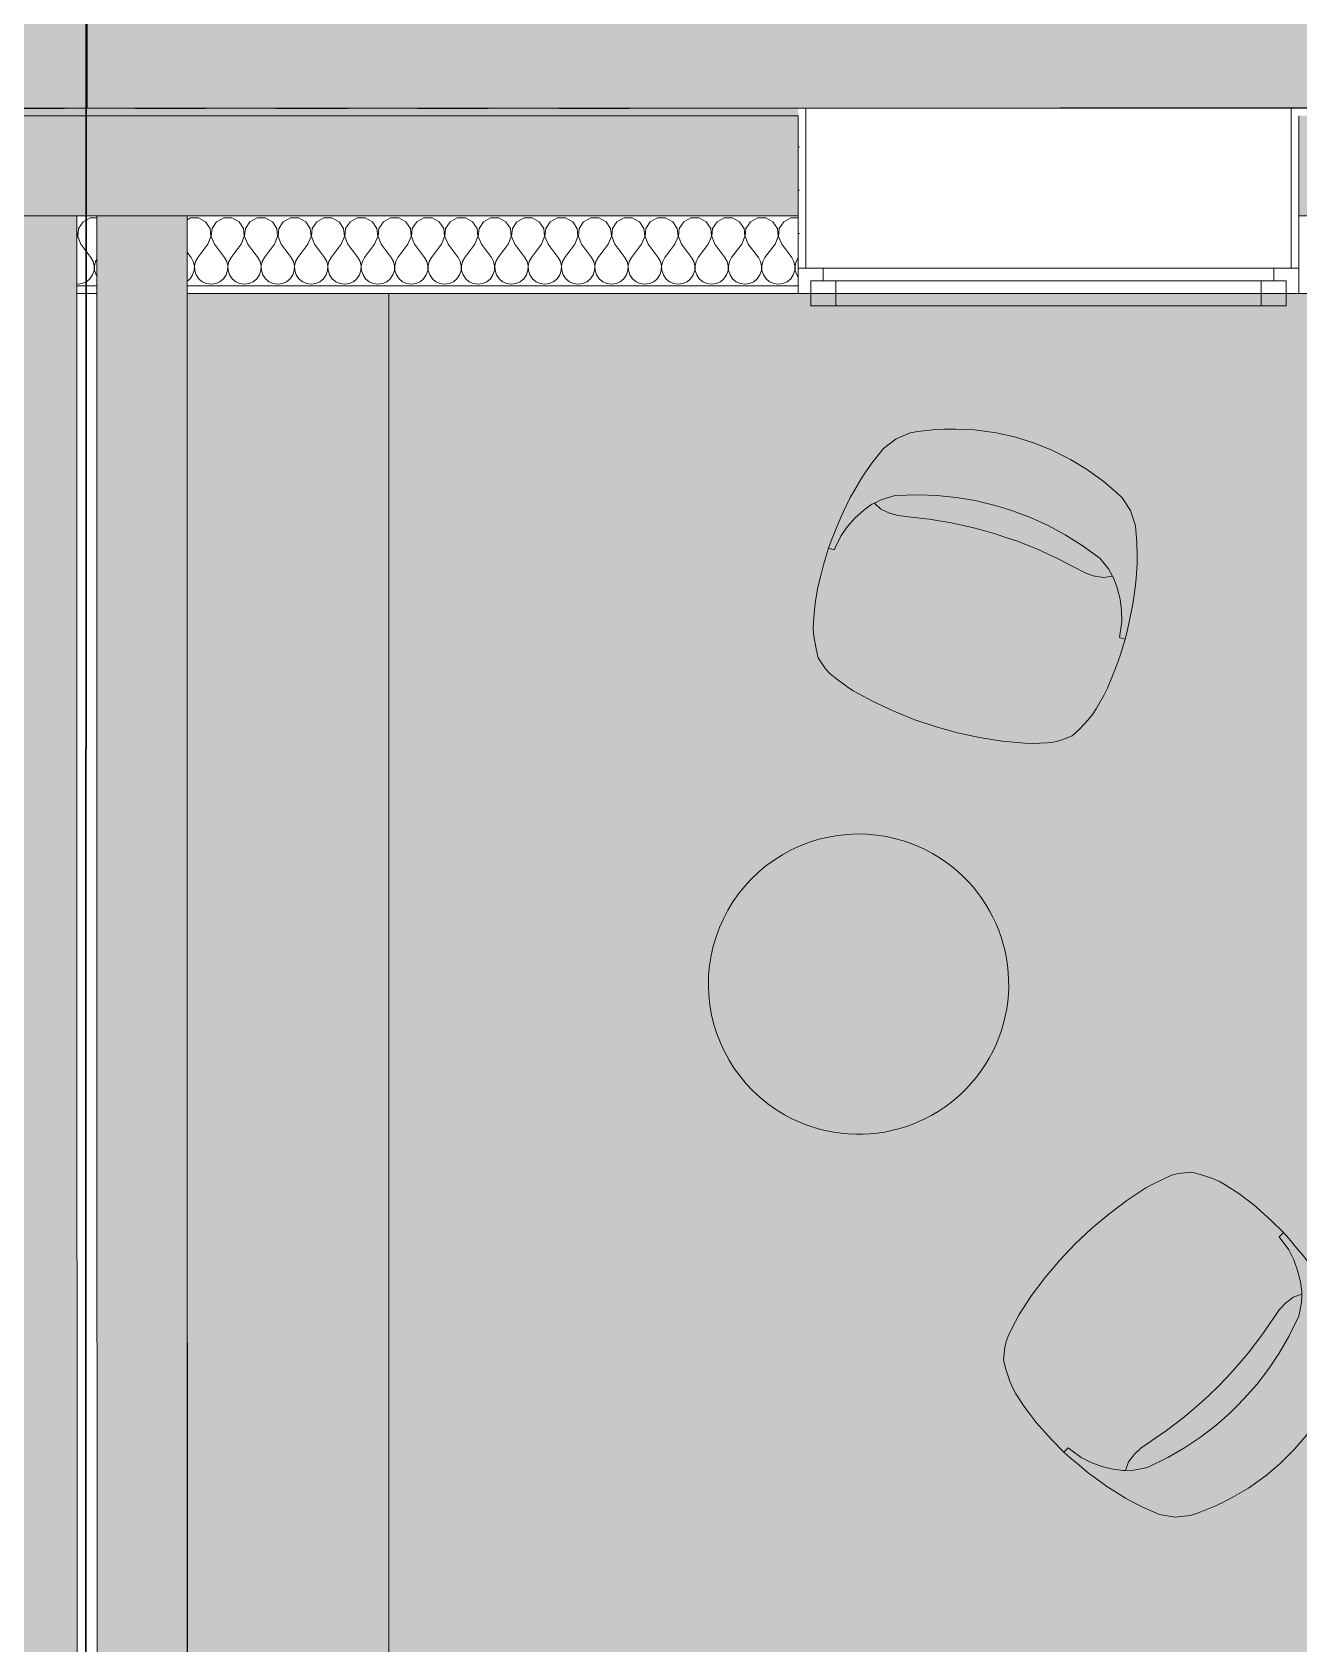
# Model space of a CAD drawing. Header units: millimetres. Extents: x 318905 to 439572, y -5133 to 105868.
# Drawn here: x 368244 to 370774, y 56375 to 59595 of the extents above; entities that cross this region are included whole.
import ezdxf

# ---------------------------------------------------------------- set-up
doc = ezdxf.new("R2010")
doc.units = ezdxf.units.MM
doc.header["$MEASUREMENT"] = 0
doc.linetypes.add('Traits', pattern=[282.222223, 141.111112, -141.111112])
for name, color, linetype, lineweight in [('2D - Dessins placés (Géomètre)_Stylo_No__141', 1, 'Continuous', 25), ('2D - Dessins placés (Géomètre)_Stylo_No__2', 8, 'Continuous', 5), ('2D - Dessins placés (Géomètre)_Stylo_No__6', 5, 'Continuous', 5), ('INTI_HACHURES_Stylo_No__122', 255, 'Continuous', 0), ('INTI_HACHURES_Stylo_No__2', 8, 'Continuous', 5), ('INTI_Mobilier_Stylo_No__101', 252, 'Continuous', 0), ('Murs ext - Périphériques_Stylo_No__1', 7, 'Continuous', 5), ('Murs ext - Périphériques_Stylo_No__41', 7, 'Continuous', 20)]:
    doc.layers.add(name, color=color, linetype=linetype, lineweight=lineweight)
for name, color, linetype, lineweight, true_color in [('2D - Dessins placés (Géomètre)_Stylo_No__241', 7, 'Continuous', 5, 0x4d4d4d), ('2D - Dessins placés (Géomètre)_Stylo_No__253', 7, 'Continuous', 13, 0xb6d398), ('Murs ext - Périphériques_Stylo_No__67', 7, 'Continuous', 15, 0x6a6a6a), ('Murs ext - Périphériques_Stylo_No__87', 7, 'Continuous', 13, 0x6a6a6a)]:
    doc.layers.add(name, color=color, linetype=linetype, lineweight=lineweight, true_color=true_color)
doc.layers.add('Marques & Zones', color=7, linetype='Continuous')
pattern_1 = [(0, (0, 0), (0, 86.60254), [0, -50]), (0, (25, 43.3), (0, 86.60254), [0, -50])]

# ---------------------------------------------------------------- blocks, each defined once
blk = doc.blocks.new('*X13')
at = {"layer": 'Murs ext - Périphériques_Stylo_No__1', "linetype": 'Continuous'}
for p, q in [((368559.6, 59224.1), (368553.1, 59220.5)), ((368575.9, 59224.1), (368559.6, 59224.1)), ((368590.2, 59216.4), (368575.9, 59224.1)), ((368626.3, 59224.1), (368612, 59216.4)), ((368642.5, 59224.1), (368626.3, 59224.1)), ((368656.8, 59216.4), (368642.5, 59224.1)), ((368692.9, 59224.1), (368678.6, 59216.4)), ((368709.2, 59224.1), (368692.9, 59224.1)), ((368723.5, 59216.4), (368709.2, 59224.1)), ((368759.6, 59224.1), (368745.3, 59216.4)), ((368775.9, 59224.1), (368759.6, 59224.1)), ((368790.2, 59216.4), (368775.9, 59224.1)), ((368826.3, 59224.1), (368812, 59216.4)), ((368842.5, 59224.1), (368826.3, 59224.1)), ((368856.8, 59216.4), (368842.5, 59224.1)), ((368892.9, 59224.1), (368878.6, 59216.4)), ((368909.2, 59224.1), (368892.9, 59224.1)), ((368923.5, 59216.4), (368909.2, 59224.1)), ((368959.6, 59224.1), (368945.3, 59216.4)), ((368975.9, 59224.1), (368959.6, 59224.1)), ((368990.2, 59216.4), (368975.9, 59224.1)), ((369026.3, 59224.1), (369012, 59216.4)), ((369042.5, 59224.1), (369026.3, 59224.1)), ((369056.8, 59216.4), (369042.5, 59224.1)), ((369092.9, 59224.1), (369078.6, 59216.4)), ((369109.2, 59224.1), (369092.9, 59224.1)), ((369123.5, 59216.4), (369109.2, 59224.1)), ((369159.6, 59224.1), (369145.3, 59216.4)), ((369175.9, 59224.1), (369159.6, 59224.1)), ((369190.2, 59216.4), (369175.9, 59224.1)), ((369226.3, 59224.1), (369212, 59216.4)), ((369242.5, 59224.1), (369226.3, 59224.1)), ((369256.8, 59216.4), (369242.5, 59224.1)), ((369292.9, 59224.1), (369278.6, 59216.4)), ((369309.2, 59224.1), (369292.9, 59224.1)), ((369323.5, 59216.4), (369309.2, 59224.1)), ((369359.6, 59224.1), (369345.3, 59216.4)), ((369375.9, 59224.1), (369359.6, 59224.1)), ((369390.2, 59216.4), (369375.9, 59224.1)), ((369426.3, 59224.1), (369412, 59216.4)), ((369442.5, 59224.1), (369426.3, 59224.1)), ((369456.8, 59216.4), (369442.5, 59224.1)), ((369492.9, 59224.1), (369478.6, 59216.4)), ((369509.2, 59224.1), (369492.9, 59224.1)), ((369523.5, 59216.4), (369509.2, 59224.1)), ((369559.6, 59224.1), (369545.3, 59216.4)), ((369575.9, 59224.1), (369559.6, 59224.1)), ((369590.2, 59216.4), (369575.9, 59224.1)), ((369626.3, 59224.1), (369612, 59216.4)), ((369642.5, 59224.1), (369626.3, 59224.1)), ((369656.8, 59216.4), (369642.5, 59224.1)), ((369692.9, 59224.1), (369678.6, 59216.4)), ((369709.2, 59224.1), (369692.9, 59224.1)), ((369723.5, 59216.4), (369709.2, 59224.1)), ((369759.6, 59224.1), (369745.3, 59216.4)), ((369774.1, 59224.1), (369759.6, 59224.1)), ((368599.2, 59202.9), (368590.2, 59216.4)), ((368594.4, 59171.7), (368600.7, 59186.7)), ((368600.7, 59186.7), (368599.2, 59202.9)), ((368603, 59202.9), (368601.4, 59186.7)), ((368601.4, 59186.7), (368607.7, 59171.7)), ((368612, 59216.4), (368603, 59202.9)), ((368665.8, 59202.9), (368656.8, 59216.4)), ((368661.1, 59171.7), (368667.4, 59186.7)), ((368667.4, 59186.7), (368665.8, 59202.9)), ((368669.6, 59202.9), (368668.1, 59186.7)), ((368668.1, 59186.7), (368674.4, 59171.7)), ((368678.6, 59216.4), (368669.6, 59202.9)), ((368732.5, 59202.9), (368723.5, 59216.4)), ((368727.7, 59171.7), (368734, 59186.7)), ((368734, 59186.7), (368732.5, 59202.9)), ((368736.3, 59202.9), (368734.8, 59186.7)), ((368734.8, 59186.7), (368741.1, 59171.7)), ((368745.3, 59216.4), (368736.3, 59202.9)), ((368799.2, 59202.9), (368790.2, 59216.4)), ((368794.4, 59171.7), (368800.7, 59186.7)), ((368800.7, 59186.7), (368799.2, 59202.9)), ((368803, 59202.9), (368801.4, 59186.7)), ((368801.4, 59186.7), (368807.7, 59171.7)), ((368812, 59216.4), (368803, 59202.9)), ((368865.8, 59202.9), (368856.8, 59216.4)), ((368861.1, 59171.7), (368867.4, 59186.7)), ((368867.4, 59186.7), (368865.8, 59202.9)), ((368869.6, 59202.9), (368868.1, 59186.7)), ((368868.1, 59186.7), (368874.4, 59171.7)), ((368878.6, 59216.4), (368869.6, 59202.9)), ((368932.5, 59202.9), (368923.5, 59216.4)), ((368927.7, 59171.7), (368934, 59186.7)), ((368934, 59186.7), (368932.5, 59202.9)), ((368936.3, 59202.9), (368934.8, 59186.7)), ((368934.8, 59186.7), (368941.1, 59171.7)), ((368945.3, 59216.4), (368936.3, 59202.9)), ((368999.2, 59202.9), (368990.2, 59216.4)), ((368994.4, 59171.7), (369000.7, 59186.7)), ((369000.7, 59186.7), (368999.2, 59202.9)), ((369003, 59202.9), (369001.4, 59186.7)), ((369001.4, 59186.7), (369007.7, 59171.7)), ((369012, 59216.4), (369003, 59202.9)), ((369065.8, 59202.9), (369056.8, 59216.4)), ((369061.1, 59171.7), (369067.4, 59186.7)), ((369067.4, 59186.7), (369065.8, 59202.9)), ((369069.6, 59202.9), (369068.1, 59186.7)), ((369068.1, 59186.7), (369074.4, 59171.7)), ((369078.6, 59216.4), (369069.6, 59202.9)), ((369132.5, 59202.9), (369123.5, 59216.4)), ((369127.7, 59171.7), (369134, 59186.7)), ((369134, 59186.7), (369132.5, 59202.9)), ((369136.3, 59202.9), (369134.8, 59186.7)), ((369134.8, 59186.7), (369141.1, 59171.7)), ((369145.3, 59216.4), (369136.3, 59202.9)), ((369199.2, 59202.9), (369190.2, 59216.4)), ((369194.4, 59171.7), (369200.7, 59186.7)), ((369200.7, 59186.7), (369199.2, 59202.9)), ((369203, 59202.9), (369201.4, 59186.7)), ((369201.4, 59186.7), (369207.7, 59171.7)), ((369212, 59216.4), (369203, 59202.9)), ((369265.8, 59202.9), (369256.8, 59216.4)), ((369261.1, 59171.7), (369267.4, 59186.7)), ((369267.4, 59186.7), (369265.8, 59202.9)), ((369269.6, 59202.9), (369268.1, 59186.7)), ((369268.1, 59186.7), (369274.4, 59171.7)), ((369278.6, 59216.4), (369269.6, 59202.9)), ((369332.5, 59202.9), (369323.5, 59216.4)), ((369327.7, 59171.7), (369334, 59186.7)), ((369334, 59186.7), (369332.5, 59202.9)), ((369336.3, 59202.9), (369334.8, 59186.7)), ((369334.8, 59186.7), (369341.1, 59171.7)), ((369345.3, 59216.4), (369336.3, 59202.9)), ((369399.2, 59202.9), (369390.2, 59216.4)), ((369394.4, 59171.7), (369400.7, 59186.7)), ((369400.7, 59186.7), (369399.2, 59202.9)), ((369403, 59202.9), (369401.4, 59186.7)), ((369401.4, 59186.7), (369407.7, 59171.7)), ((369412, 59216.4), (369403, 59202.9)), ((369465.8, 59202.9), (369456.8, 59216.4)), ((369461.1, 59171.7), (369467.4, 59186.7)), ((369467.4, 59186.7), (369465.8, 59202.9)), ((369469.6, 59202.9), (369468.1, 59186.7)), ((369468.1, 59186.7), (369474.4, 59171.7)), ((369478.6, 59216.4), (369469.6, 59202.9)), ((369532.5, 59202.9), (369523.5, 59216.4)), ((369527.7, 59171.7), (369534, 59186.7)), ((369534, 59186.7), (369532.5, 59202.9)), ((369536.3, 59202.9), (369534.8, 59186.7)), ((369534.8, 59186.7), (369541.1, 59171.7)), ((369545.3, 59216.4), (369536.3, 59202.9)), ((369599.2, 59202.9), (369590.2, 59216.4)), ((369594.4, 59171.7), (369600.7, 59186.7)), ((369600.7, 59186.7), (369599.2, 59202.9)), ((369603, 59202.9), (369601.4, 59186.7)), ((369601.4, 59186.7), (369607.7, 59171.7)), ((369612, 59216.4), (369603, 59202.9)), ((369665.8, 59202.9), (369656.8, 59216.4)), ((369661.1, 59171.7), (369667.4, 59186.7)), ((369667.4, 59186.7), (369665.8, 59202.9)), ((369669.6, 59202.9), (369668.1, 59186.7)), ((369668.1, 59186.7), (369674.4, 59171.7)), ((369678.6, 59216.4), (369669.6, 59202.9)), ((369732.5, 59202.9), (369723.5, 59216.4)), ((369727.7, 59171.7), (369734, 59186.7)), ((369734, 59186.7), (369732.5, 59202.9)), ((369736.3, 59202.9), (369734.8, 59186.7)), ((369734.8, 59186.7), (369741.1, 59171.7)), ((369745.3, 59216.4), (369736.3, 59202.9)), ((368553.1, 59155.7), (368561.1, 59145.1)), ((368594.4, 59171.7), (368574.4, 59145.1)), ((368607.7, 59171.7), (368627.7, 59145.1)), ((368661.1, 59171.7), (368641.1, 59145.1)), ((368674.4, 59171.7), (368694.4, 59145.1)), ((368727.7, 59171.7), (368707.7, 59145.1)), ((368741.1, 59171.7), (368761.1, 59145.1)), ((368794.4, 59171.7), (368774.4, 59145.1)), ((368807.7, 59171.7), (368827.7, 59145.1)), ((368861.1, 59171.7), (368841.1, 59145.1)), ((368874.4, 59171.7), (368894.4, 59145.1)), ((368927.7, 59171.7), (368907.7, 59145.1)), ((368941.1, 59171.7), (368961.1, 59145.1)), ((368994.4, 59171.7), (368974.4, 59145.1)), ((369007.7, 59171.7), (369027.7, 59145.1)), ((369061.1, 59171.7), (369041.1, 59145.1)), ((369074.4, 59171.7), (369094.4, 59145.1)), ((369127.7, 59171.7), (369107.7, 59145.1)), ((369141.1, 59171.7), (369161.1, 59145.1)), ((369194.4, 59171.7), (369174.4, 59145.1)), ((369207.7, 59171.7), (369227.7, 59145.1)), ((369261.1, 59171.7), (369241.1, 59145.1)), ((369274.4, 59171.7), (369294.4, 59145.1)), ((369327.7, 59171.7), (369307.7, 59145.1)), ((369341.1, 59171.7), (369361.1, 59145.1)), ((369394.4, 59171.7), (369374.4, 59145.1)), ((369407.7, 59171.7), (369427.7, 59145.1)), ((369461.1, 59171.7), (369441.1, 59145.1)), ((369474.4, 59171.7), (369494.4, 59145.1)), ((369527.7, 59171.7), (369507.7, 59145.1)), ((369541.1, 59171.7), (369561.1, 59145.1)), ((369594.4, 59171.7), (369574.4, 59145.1)), ((369607.7, 59171.7), (369627.7, 59145.1)), ((369661.1, 59171.7), (369641.1, 59145.1)), ((369674.4, 59171.7), (369694.4, 59145.1)), ((369727.7, 59171.7), (369707.7, 59145.1)), ((369741.1, 59171.7), (369761.1, 59145.1)), ((368565.5, 59137), (368561.1, 59145.1)), ((368567.6, 59128.1), (368565.5, 59137)), ((368567.2, 59118.9), (368567.6, 59128.1)), ((368569.9, 59137), (368567.9, 59128.1)), ((368567.9, 59128.1), (368568.3, 59118.9)), ((368574.4, 59145.1), (368569.9, 59137)), ((368632.2, 59137), (368627.7, 59145.1)), ((368634.3, 59128.1), (368632.2, 59137)), ((368633.8, 59118.9), (368634.3, 59128.1)), ((368636.6, 59137), (368634.5, 59128.1)), ((368634.5, 59128.1), (368635, 59118.9)), ((368641.1, 59145.1), (368636.6, 59137)), ((368698.8, 59137), (368694.4, 59145.1)), ((368700.9, 59128.1), (368698.8, 59137)), ((368700.5, 59118.9), (368700.9, 59128.1)), ((368703.3, 59137), (368701.2, 59128.1)), ((368701.2, 59128.1), (368701.6, 59118.9)), ((368707.7, 59145.1), (368703.3, 59137)), ((368765.5, 59137), (368761.1, 59145.1)), ((368767.6, 59128.1), (368765.5, 59137)), ((368767.2, 59118.9), (368767.6, 59128.1)), ((368769.9, 59137), (368767.9, 59128.1)), ((368767.9, 59128.1), (368768.3, 59118.9)), ((368774.4, 59145.1), (368769.9, 59137)), ((368832.2, 59137), (368827.7, 59145.1)), ((368834.3, 59128.1), (368832.2, 59137)), ((368833.8, 59118.9), (368834.3, 59128.1)), ((368836.6, 59137), (368834.5, 59128.1)), ((368834.5, 59128.1), (368835, 59118.9)), ((368841.1, 59145.1), (368836.6, 59137)), ((368898.8, 59137), (368894.4, 59145.1)), ((368900.9, 59128.1), (368898.8, 59137)), ((368900.5, 59118.9), (368900.9, 59128.1)), ((368903.3, 59137), (368901.2, 59128.1)), ((368901.2, 59128.1), (368901.6, 59118.9)), ((368907.7, 59145.1), (368903.3, 59137)), ((368965.5, 59137), (368961.1, 59145.1)), ((368967.6, 59128.1), (368965.5, 59137)), ((368967.2, 59118.9), (368967.6, 59128.1)), ((368969.9, 59137), (368967.9, 59128.1)), ((368967.9, 59128.1), (368968.3, 59118.9)), ((368974.4, 59145.1), (368969.9, 59137)), ((369032.2, 59137), (369027.7, 59145.1)), ((369034.3, 59128.1), (369032.2, 59137)), ((369033.8, 59118.9), (369034.3, 59128.1)), ((369036.6, 59137), (369034.5, 59128.1)), ((369034.5, 59128.1), (369035, 59118.9)), ((369041.1, 59145.1), (369036.6, 59137)), ((369098.8, 59137), (369094.4, 59145.1)), ((369100.9, 59128.1), (369098.8, 59137)), ((369100.5, 59118.9), (369100.9, 59128.1)), ((369103.3, 59137), (369101.2, 59128.1)), ((369101.2, 59128.1), (369101.6, 59118.9)), ((369107.7, 59145.1), (369103.3, 59137)), ((369165.5, 59137), (369161.1, 59145.1)), ((369167.6, 59128.1), (369165.5, 59137)), ((369167.2, 59118.9), (369167.6, 59128.1)), ((369169.9, 59137), (369167.9, 59128.1)), ((369167.9, 59128.1), (369168.3, 59118.9)), ((369174.4, 59145.1), (369169.9, 59137)), ((369232.2, 59137), (369227.7, 59145.1)), ((369234.3, 59128.1), (369232.2, 59137)), ((369233.8, 59118.9), (369234.3, 59128.1)), ((369236.6, 59137), (369234.5, 59128.1)), ((369234.5, 59128.1), (369235, 59118.9)), ((369241.1, 59145.1), (369236.6, 59137)), ((369298.8, 59137), (369294.4, 59145.1)), ((369300.9, 59128.1), (369298.8, 59137)), ((369300.5, 59118.9), (369300.9, 59128.1)), ((369303.3, 59137), (369301.2, 59128.1)), ((369301.2, 59128.1), (369301.6, 59118.9)), ((369307.7, 59145.1), (369303.3, 59137)), ((369365.5, 59137), (369361.1, 59145.1)), ((369367.6, 59128.1), (369365.5, 59137)), ((369367.2, 59118.9), (369367.6, 59128.1)), ((369369.9, 59137), (369367.9, 59128.1)), ((369367.9, 59128.1), (369368.3, 59118.9)), ((369374.4, 59145.1), (369369.9, 59137)), ((369432.2, 59137), (369427.7, 59145.1)), ((369434.3, 59128.1), (369432.2, 59137)), ((369433.8, 59118.9), (369434.3, 59128.1)), ((369436.6, 59137), (369434.5, 59128.1)), ((369434.5, 59128.1), (369435, 59118.9)), ((369441.1, 59145.1), (369436.6, 59137)), ((369498.8, 59137), (369494.4, 59145.1)), ((369500.9, 59128.1), (369498.8, 59137)), ((369500.5, 59118.9), (369500.9, 59128.1)), ((369503.3, 59137), (369501.2, 59128.1)), ((369501.2, 59128.1), (369501.6, 59118.9)), ((369507.7, 59145.1), (369503.3, 59137)), ((369565.5, 59137), (369561.1, 59145.1)), ((369567.6, 59128.1), (369565.5, 59137)), ((369567.2, 59118.9), (369567.6, 59128.1)), ((369569.9, 59137), (369567.9, 59128.1)), ((369567.9, 59128.1), (369568.3, 59118.9)), ((369574.4, 59145.1), (369569.9, 59137)), ((369632.2, 59137), (369627.7, 59145.1)), ((369634.3, 59128.1), (369632.2, 59137)), ((369633.8, 59118.9), (369634.3, 59128.1)), ((369636.6, 59137), (369634.5, 59128.1)), ((369634.5, 59128.1), (369635, 59118.9)), ((369641.1, 59145.1), (369636.6, 59137)), ((369698.8, 59137), (369694.4, 59145.1)), ((369700.9, 59128.1), (369698.8, 59137)), ((369700.5, 59118.9), (369700.9, 59128.1)), ((369703.3, 59137), (369701.2, 59128.1)), ((369701.2, 59128.1), (369701.6, 59118.9)), ((369707.7, 59145.1), (369703.3, 59137)), ((369765.5, 59137), (369761.1, 59145.1)), ((369767.6, 59128.1), (369765.5, 59137)), ((369767.2, 59118.9), (369767.6, 59128.1)), ((369769.9, 59137), (369767.9, 59128.1)), ((369767.9, 59128.1), (369768.3, 59118.9)), ((369774.1, 59144.6), (369769.9, 59137)), ((368553.1, 59097.7), (368559, 59102.6)), ((368559, 59102.6), (368564.2, 59110.1)), ((368564.2, 59110.1), (368567.2, 59118.9)), ((368568.3, 59118.9), (368571.3, 59110.1)), ((368571.3, 59110.1), (368576.5, 59102.6)), ((368576.5, 59102.6), (368583.5, 59096.7)), ((368583.5, 59096.7), (368592, 59093)), ((368592, 59093), (368601.1, 59091.7)), ((368601.1, 59091.7), (368610.2, 59093)), ((368610.2, 59093), (368618.6, 59096.7)), ((368618.6, 59096.7), (368625.7, 59102.6)), ((368625.7, 59102.6), (368630.9, 59110.1)), ((368630.9, 59110.1), (368633.8, 59118.9)), ((368635, 59118.9), (368637.9, 59110.1)), ((368637.9, 59110.1), (368643.1, 59102.6)), ((368643.1, 59102.6), (368650.2, 59096.7)), ((368650.2, 59096.7), (368658.6, 59093)), ((368658.6, 59093), (368667.7, 59091.7)), ((368667.7, 59091.7), (368676.8, 59093)), ((368676.8, 59093), (368685.3, 59096.7)), ((368685.3, 59096.7), (368692.3, 59102.6)), ((368692.3, 59102.6), (368697.5, 59110.1)), ((368697.5, 59110.1), (368700.5, 59118.9)), ((368701.6, 59118.9), (368704.6, 59110.1)), ((368704.6, 59110.1), (368709.8, 59102.6)), ((368709.8, 59102.6), (368716.9, 59096.7)), ((368716.9, 59096.7), (368725.3, 59093)), ((368725.3, 59093), (368734.4, 59091.7)), ((368734.4, 59091.7), (368743.5, 59093)), ((368743.5, 59093), (368751.9, 59096.7)), ((368751.9, 59096.7), (368759, 59102.6)), ((368759, 59102.6), (368764.2, 59110.1)), ((368764.2, 59110.1), (368767.2, 59118.9)), ((368768.3, 59118.9), (368771.3, 59110.1)), ((368771.3, 59110.1), (368776.5, 59102.6)), ((368776.5, 59102.6), (368783.5, 59096.7)), ((368783.5, 59096.7), (368792, 59093)), ((368792, 59093), (368801.1, 59091.7)), ((368801.1, 59091.7), (368810.2, 59093)), ((368810.2, 59093), (368818.6, 59096.7)), ((368818.6, 59096.7), (368825.7, 59102.6)), ((368825.7, 59102.6), (368830.9, 59110.1)), ((368830.9, 59110.1), (368833.8, 59118.9)), ((368835, 59118.9), (368837.9, 59110.1)), ((368837.9, 59110.1), (368843.1, 59102.6)), ((368843.1, 59102.6), (368850.2, 59096.7)), ((368850.2, 59096.7), (368858.6, 59093)), ((368858.6, 59093), (368867.7, 59091.7)), ((368867.7, 59091.7), (368876.8, 59093)), ((368876.8, 59093), (368885.3, 59096.7)), ((368885.3, 59096.7), (368892.3, 59102.6)), ((368892.3, 59102.6), (368897.5, 59110.1)), ((368897.5, 59110.1), (368900.5, 59118.9)), ((368901.6, 59118.9), (368904.6, 59110.1)), ((368904.6, 59110.1), (368909.8, 59102.6)), ((368909.8, 59102.6), (368916.9, 59096.7)), ((368916.9, 59096.7), (368925.3, 59093)), ((368925.3, 59093), (368934.4, 59091.7)), ((368934.4, 59091.7), (368943.5, 59093)), ((368943.5, 59093), (368951.9, 59096.7)), ((368951.9, 59096.7), (368959, 59102.6)), ((368959, 59102.6), (368964.2, 59110.1)), ((368964.2, 59110.1), (368967.2, 59118.9)), ((368968.3, 59118.9), (368971.3, 59110.1)), ((368971.3, 59110.1), (368976.5, 59102.6)), ((368976.5, 59102.6), (368983.5, 59096.7)), ((368983.5, 59096.7), (368992, 59093)), ((368992, 59093), (369001.1, 59091.7)), ((369001.1, 59091.7), (369010.2, 59093)), ((369010.2, 59093), (369018.6, 59096.7)), ((369018.6, 59096.7), (369025.7, 59102.6)), ((369025.7, 59102.6), (369030.9, 59110.1)), ((369030.9, 59110.1), (369033.8, 59118.9)), ((369035, 59118.9), (369037.9, 59110.1)), ((369037.9, 59110.1), (369043.1, 59102.6)), ((369043.1, 59102.6), (369050.2, 59096.7)), ((369050.2, 59096.7), (369058.6, 59093)), ((369058.6, 59093), (369067.7, 59091.7)), ((369067.7, 59091.7), (369076.8, 59093)), ((369076.8, 59093), (369085.3, 59096.7)), ((369085.3, 59096.7), (369092.3, 59102.6)), ((369092.3, 59102.6), (369097.5, 59110.1)), ((369097.5, 59110.1), (369100.5, 59118.9)), ((369101.6, 59118.9), (369104.6, 59110.1)), ((369104.6, 59110.1), (369109.8, 59102.6)), ((369109.8, 59102.6), (369116.9, 59096.7)), ((369116.9, 59096.7), (369125.3, 59093)), ((369125.3, 59093), (369134.4, 59091.7)), ((369134.4, 59091.7), (369143.5, 59093)), ((369143.5, 59093), (369151.9, 59096.7)), ((369151.9, 59096.7), (369159, 59102.6)), ((369159, 59102.6), (369164.2, 59110.1)), ((369164.2, 59110.1), (369167.2, 59118.9)), ((369168.3, 59118.9), (369171.3, 59110.1)), ((369171.3, 59110.1), (369176.5, 59102.6)), ((369176.5, 59102.6), (369183.5, 59096.7)), ((369183.5, 59096.7), (369192, 59093)), ((369192, 59093), (369201.1, 59091.7)), ((369201.1, 59091.7), (369210.2, 59093)), ((369210.2, 59093), (369218.6, 59096.7)), ((369218.6, 59096.7), (369225.7, 59102.6)), ((369225.7, 59102.6), (369230.9, 59110.1)), ((369230.9, 59110.1), (369233.8, 59118.9)), ((369235, 59118.9), (369237.9, 59110.1)), ((369237.9, 59110.1), (369243.1, 59102.6)), ((369243.1, 59102.6), (369250.2, 59096.7)), ((369250.2, 59096.7), (369258.6, 59093)), ((369258.6, 59093), (369267.7, 59091.7)), ((369267.7, 59091.7), (369276.8, 59093)), ((369276.8, 59093), (369285.3, 59096.7)), ((369285.3, 59096.7), (369292.3, 59102.6)), ((369292.3, 59102.6), (369297.5, 59110.1)), ((369297.5, 59110.1), (369300.5, 59118.9)), ((369301.6, 59118.9), (369304.6, 59110.1)), ((369304.6, 59110.1), (369309.8, 59102.6)), ((369309.8, 59102.6), (369316.9, 59096.7)), ((369316.9, 59096.7), (369325.3, 59093)), ((369325.3, 59093), (369334.4, 59091.7)), ((369334.4, 59091.7), (369343.5, 59093)), ((369343.5, 59093), (369351.9, 59096.7)), ((369351.9, 59096.7), (369359, 59102.6)), ((369359, 59102.6), (369364.2, 59110.1)), ((369364.2, 59110.1), (369367.2, 59118.9)), ((369368.3, 59118.9), (369371.3, 59110.1)), ((369371.3, 59110.1), (369376.5, 59102.6)), ((369376.5, 59102.6), (369383.5, 59096.7)), ((369383.5, 59096.7), (369392, 59093)), ((369392, 59093), (369401.1, 59091.7)), ((369401.1, 59091.7), (369410.2, 59093)), ((369410.2, 59093), (369418.6, 59096.7)), ((369418.6, 59096.7), (369425.7, 59102.6)), ((369425.7, 59102.6), (369430.9, 59110.1)), ((369430.9, 59110.1), (369433.8, 59118.9)), ((369435, 59118.9), (369437.9, 59110.1)), ((369437.9, 59110.1), (369443.1, 59102.6)), ((369443.1, 59102.6), (369450.2, 59096.7)), ((369450.2, 59096.7), (369458.6, 59093)), ((369458.6, 59093), (369467.7, 59091.7)), ((369467.7, 59091.7), (369476.8, 59093)), ((369476.8, 59093), (369485.3, 59096.7)), ((369485.3, 59096.7), (369492.3, 59102.6)), ((369492.3, 59102.6), (369497.5, 59110.1)), ((369497.5, 59110.1), (369500.5, 59118.9)), ((369501.6, 59118.9), (369504.6, 59110.1)), ((369504.6, 59110.1), (369509.8, 59102.6)), ((369509.8, 59102.6), (369516.9, 59096.7)), ((369516.9, 59096.7), (369525.3, 59093)), ((369525.3, 59093), (369534.4, 59091.7)), ((369534.4, 59091.7), (369543.5, 59093)), ((369543.5, 59093), (369551.9, 59096.7)), ((369551.9, 59096.7), (369559, 59102.6)), ((369559, 59102.6), (369564.2, 59110.1)), ((369564.2, 59110.1), (369567.2, 59118.9)), ((369568.3, 59118.9), (369571.3, 59110.1)), ((369571.3, 59110.1), (369576.5, 59102.6)), ((369576.5, 59102.6), (369583.5, 59096.7)), ((369583.5, 59096.7), (369592, 59093)), ((369592, 59093), (369601.1, 59091.7)), ((369601.1, 59091.7), (369610.2, 59093)), ((369610.2, 59093), (369618.6, 59096.7)), ((369618.6, 59096.7), (369625.7, 59102.6)), ((369625.7, 59102.6), (369630.9, 59110.1)), ((369630.9, 59110.1), (369633.8, 59118.9)), ((369635, 59118.9), (369637.9, 59110.1)), ((369637.9, 59110.1), (369643.1, 59102.6)), ((369643.1, 59102.6), (369650.2, 59096.7)), ((369650.2, 59096.7), (369658.6, 59093)), ((369658.6, 59093), (369667.7, 59091.7)), ((369667.7, 59091.7), (369676.8, 59093)), ((369676.8, 59093), (369685.3, 59096.7)), ((369685.3, 59096.7), (369692.3, 59102.6)), ((369692.3, 59102.6), (369697.5, 59110.1)), ((369697.5, 59110.1), (369700.5, 59118.9)), ((369701.6, 59118.9), (369704.6, 59110.1)), ((369704.6, 59110.1), (369709.8, 59102.6)), ((369709.8, 59102.6), (369716.9, 59096.7)), ((369716.9, 59096.7), (369725.3, 59093)), ((369725.3, 59093), (369734.4, 59091.7)), ((369734.4, 59091.7), (369743.5, 59093)), ((369743.5, 59093), (369751.9, 59096.7)), ((369751.9, 59096.7), (369759, 59102.6)), ((369759, 59102.6), (369764.2, 59110.1)), ((369764.2, 59110.1), (369767.2, 59118.9)), ((369768.3, 59118.9), (369771.3, 59110.1)), ((369771.3, 59110.1), (369774.1, 59106))]:
    blk.add_line(p, q, dxfattribs=at)
blk = doc.blocks.new('Hachure_4', base_point=(0, 4000))
at = {"layer": 'Murs ext - Périphériques_Stylo_No__1', "linetype": 'Continuous'}
blk.add_blockref('*X13', (0, 0), dxfattribs=at)
blk = doc.blocks.new('*X17')
at = {"layer": 'Murs ext - Périphériques_Stylo_No__1', "linetype": 'Continuous'}
for p, q in [((368359.6, 59224.1), (368345.3, 59216.4)), ((368373.1, 59224.1), (368359.6, 59224.1)), ((368334, 59186.7), (368333.1, 59196.8)), ((368333.1, 59184.4), (368334, 59186.7)), ((368336.3, 59202.9), (368334.8, 59186.7)), ((368334.8, 59186.7), (368341.1, 59171.7)), ((368345.3, 59216.4), (368336.3, 59202.9)), ((368341.1, 59171.7), (368361.1, 59145.1)), ((368365.5, 59137), (368361.1, 59145.1)), ((368367.6, 59128.1), (368365.5, 59137)), ((368367.2, 59118.9), (368367.6, 59128.1)), ((368369.9, 59137), (368367.9, 59128.1)), ((368367.9, 59128.1), (368368.3, 59118.9)), ((368373.1, 59142.6), (368369.9, 59137)), ((368333.1, 59091.9), (368334.4, 59091.7)), ((368334.4, 59091.7), (368343.5, 59093)), ((368343.5, 59093), (368351.9, 59096.7)), ((368351.9, 59096.7), (368359, 59102.6)), ((368359, 59102.6), (368364.2, 59110.1)), ((368364.2, 59110.1), (368367.2, 59118.9)), ((368368.3, 59118.9), (368371.3, 59110.1)), ((368371.3, 59110.1), (368373.1, 59107.5))]:
    blk.add_line(p, q, dxfattribs=at)
blk = doc.blocks.new('Hachure_6', base_point=(0, 4000))
at = {"layer": 'Murs ext - Périphériques_Stylo_No__1', "linetype": 'Continuous'}
blk.add_blockref('*X17', (0, 0), dxfattribs=at)
blk = doc.blocks.new('Chaise design 4 20[18]', base_point=(369753.1, 58298.1))
at = {"layer": 'INTI_Mobilier_Stylo_No__101', "linetype": 'Continuous'}
for p, q in [((370048.9, 58801), (370013, 58797)), ((370066.2, 58801.7), (370048.9, 58801)), ((370088.9, 58802.2), (370066.2, 58801.7)), ((370126.3, 58800.5), (370088.9, 58802.2)), ((370169.3, 58794.8), (370126.3, 58800.5)), ((369969.7, 58782.7), (369944.6, 58763.3)), ((369998, 58794.6), (369969.7, 58782.7)), ((370013, 58797), (369998, 58794.6)), ((370206.4, 58786.4), (370169.3, 58794.8)), ((370225.4, 58780.9), (370206.4, 58786.4)), ((370244.2, 58774.9), (370225.4, 58780.9)), ((370279.6, 58760.9), (370244.2, 58774.9)), ((369923.2, 58736.5), (369908.7, 58715.7)), ((369944.6, 58763.3), (369923.2, 58736.5)), ((370318.4, 58741.6), (370279.6, 58760.9)), ((370350.3, 58722), (370318.4, 58741.6)), ((369908.7, 58715.7), (369899.9, 58702.7)), ((370368.9, 58708.9), (370350.3, 58722)), ((370382.8, 58698.6), (370368.9, 58708.9)), ((369885.1, 58677.3), (369878.2, 58665.2)), ((369899.9, 58702.7), (369885.1, 58677.3)), ((370410.3, 58675.1), (370382.8, 58698.6)), ((370421.3, 58664.7), (370410.3, 58675.1)), ((369878.2, 58665.2), (369865.2, 58638.6)), ((369887.9, 58624.5), (369905.3, 58640.1)), ((369905.3, 58640.1), (369921.3, 58651.9)), ((369921.3, 58651.9), (369926.3, 58654.3)), ((369926.3, 58654.3), (369941.3, 58661.5)), ((369939.3, 58642), (369926.3, 58654.3)), ((369955.1, 58634.7), (369939.3, 58642)), ((369941.3, 58661.5), (369967.5, 58669.7)), ((369967.5, 58669.7), (370012.9, 58671)), ((370012.9, 58671), (370051.3, 58669.6)), ((370051.3, 58669.6), (370089.6, 58665.6)), ((370089.6, 58665.6), (370127.6, 58659.2)), ((370127.6, 58659.2), (370165.1, 58650.3)), ((370165.1, 58650.3), (370183.6, 58644.6)), ((370183.6, 58644.6), (370202, 58639)), ((370202, 58639), (370238.1, 58625.3)), ((370438.1, 58639.1), (370421.3, 58664.7)), ((370448, 58609), (370438.1, 58639.1)), ((369858.4, 58624.2), (369848.7, 58600.4)), ((369865.2, 58638.6), (369858.4, 58624.2)), ((369860.1, 58589.6), (369872.8, 58607.6)), ((369872.8, 58607.6), (369887.9, 58624.5)), ((369956.2, 58634.2), (369955.1, 58634.7)), ((369973.9, 58629.4), (369956.2, 58634.2)), ((369999.5, 58626.3), (369973.9, 58629.4)), ((370035.7, 58622.1), (369999.5, 58626.3)), ((370080.5, 58614.6), (370035.7, 58622.1)), ((370124.4, 58604.9), (370080.5, 58614.6)), ((370238.1, 58625.3), (370273.2, 58609.3)), ((370273.2, 58609.3), (370307.2, 58591.1)), ((370450.7, 58574.7), (370448, 58609)), ((369840.2, 58579.1), (369834.6, 58564)), ((369848.7, 58600.4), (369840.2, 58579.1)), ((369846, 58560.5), (369860.1, 58589.6)), ((370144.2, 58599.3), (370124.4, 58604.9)), ((370167.7, 58592.8), (370144.2, 58599.3)), ((370190.8, 58585), (370167.7, 58592.8)), ((370210.3, 58578.5), (370190.8, 58585)), ((370252.1, 58562), (370210.3, 58578.5)), ((370307.2, 58591.1), (370339.7, 58570.8)), ((370451, 58549.3), (370450.7, 58574.7)), ((369834.6, 58564), (369824.7, 58531.1)), ((369846, 58560.5), (369834.6, 58564)), ((370293.4, 58543.1), (370252.1, 58562)), ((370325.7, 58526.2), (370293.4, 58543.1)), ((370339.7, 58570.8), (370376.6, 58544.3)), ((370376.6, 58544.3), (370393.7, 58522.7)), ((370451, 58533.6), (370451, 58549.3)), ((369819.8, 58512), (369813.5, 58485.9)), ((369824.7, 58531.1), (369819.8, 58512)), ((370348.7, 58514.4), (370325.7, 58526.2)), ((370366.1, 58508.5), (370348.7, 58514.4)), ((370393.7, 58522.7), (370402.1, 58508.3)), ((370449.1, 58504.3), (370451, 58533.6)), ((369813.5, 58485.9), (369809.2, 58462.8)), ((370367.2, 58508.3), (370366.1, 58508.5)), ((370384.4, 58505.5), (370367.2, 58508.3)), ((370402.1, 58508.3), (370384.4, 58505.5)), ((370404.9, 58503.6), (370402.1, 58508.3)), ((370411.5, 58484.9), (370404.9, 58503.6)), ((370417.2, 58462.2), (370411.5, 58484.9)), ((370443.8, 58461.1), (370448, 58490.5)), ((370448, 58490.5), (370449.1, 58504.3)), ((369807.1, 58448.7), (369804.5, 58416.3)), ((369809.2, 58462.8), (369807.1, 58448.7)), ((370420.2, 58439.7), (370417.2, 58462.2)), ((370441.4, 58445.4), (370443.8, 58461.1)), ((369804.5, 58416.3), (369804.3, 58403.2)), ((370415.9, 58385.7), (370420.6, 58417.7)), ((370420.6, 58417.7), (370420.2, 58439.7)), ((370431.1, 58397.8), (370436.1, 58420.3)), ((370436.1, 58420.3), (370441.4, 58445.4)), ((369804.3, 58403.2), (369805.6, 58388.4)), ((369805.6, 58388.4), (369809.7, 58363.2)), ((370415.9, 58385.7), (370427.4, 58382.2)), ((370417.1, 58349.4), (370427.4, 58382.2)), ((370427.4, 58382.2), (370431.1, 58397.8)), ((369809.7, 58363.2), (369814, 58345.1)), ((370410.4, 58330.8), (370417.1, 58349.4)), ((369814, 58345.1), (369828.8, 58323.3)), ((369828.8, 58323.3), (369837.8, 58313.3)), ((370401, 58305.7), (370410.4, 58330.8)), ((369837.8, 58313.3), (369847.8, 58304.9)), ((369847.8, 58304.9), (369871.2, 58287.9)), ((369871.2, 58287.9), (369884.2, 58279.3)), ((370391.7, 58284.2), (370401, 58305.7)), ((369884.2, 58279.3), (369924.1, 58257.6)), ((369924.1, 58257.6), (369965.2, 58238.3)), ((370369.5, 58243), (370385.5, 58271.3)), ((370385.5, 58271.3), (370391.7, 58284.2)), ((369965.2, 58238.3), (370007.4, 58221.4)), ((370007.4, 58221.4), (370049.4, 58207.2)), ((370335.4, 58202), (370352.9, 58220.5)), ((370352.9, 58220.5), (370362.3, 58232.1)), ((370362.3, 58232.1), (370369.5, 58243)), ((370049.4, 58207.2), (370092.2, 58195.4)), ((370092.2, 58195.4), (370136.6, 58185.8)), ((370297.2, 58179.7), (370321.7, 58189.4)), ((370321.7, 58189.4), (370335.4, 58202)), ((370136.6, 58185.8), (370181.5, 58178.7)), ((370181.5, 58178.7), (370226.7, 58174.2)), ((370226.7, 58174.2), (370242.3, 58174.1)), ((370242.3, 58174.1), (370271.2, 58175.1)), ((370271.2, 58175.1), (370284.2, 58176.4)), ((370284.2, 58176.4), (370297.2, 58179.7))]:
    blk.add_line(p, q, dxfattribs=at)
blk = doc.blocks.new('Chaise design 4 20[19]', base_point=(370108.4, 56954.6))
at = {"layer": 'INTI_Mobilier_Stylo_No__101', "linetype": 'Continuous'}
for p, q in [((370468.6, 57286.1), (370482.4, 57293.5)), ((370482.4, 57293.5), (370508.3, 57306.2)), ((370508.3, 57306.2), (370520.4, 57311.1)), ((370520.4, 57311.1), (370533.5, 57314.4)), ((370533.5, 57314.4), (370559.7, 57317.2)), ((370559.7, 57317.2), (370577.6, 57312.6)), ((370577.6, 57312.6), (370601.8, 57304.4)), ((370601.8, 57304.4), (370615.5, 57298.6)), ((370615.5, 57298.6), (370627, 57292.3)), ((370627, 57292.3), (370654.4, 57274.8)), ((370394.5, 57233.7), (370430.8, 57261)), ((370430.8, 57261), (370468.6, 57286.1)), ((370654.4, 57274.8), (370665.9, 57266.3)), ((370665.9, 57266.3), (370684.2, 57251.7)), ((370359.7, 57204.4), (370394.5, 57233.7)), ((370684.2, 57251.7), (370704.4, 57233.9)), ((370704.4, 57233.9), (370719, 57220.6)), ((370327.5, 57173.9), (370359.7, 57204.4)), ((370719, 57220.6), (370743.4, 57196.5)), ((370734.9, 57188), (370743.4, 57196.5)), ((370743.4, 57196.5), (370754, 57184.5)), ((370297, 57141.7), (370327.5, 57173.9)), ((370734.9, 57188), (370754, 57161.9)), ((370754, 57184.5), (370768.9, 57167)), ((370754, 57161.9), (370764, 57142.3)), ((370768.9, 57167), (370785.4, 57147.3)), ((370267.7, 57106.9), (370297, 57141.7)), ((370764, 57142.3), (370771.9, 57121.1)), ((370785.4, 57147.3), (370794.9, 57134.5)), ((370794.9, 57134.5), (370812.3, 57110.5)), ((370240.4, 57070.6), (370267.7, 57106.9)), ((370771.9, 57121.1), (370777.5, 57098.3)), ((370777.5, 57098.3), (370780.4, 57078.7)), ((370812.3, 57110.5), (370819.8, 57098.8)), ((370819.8, 57098.8), (370835.3, 57073.8)), ((370215.3, 57032.7), (370240.4, 57070.6)), ((370763.2, 57067.4), (370749.4, 57056.9)), ((370780.2, 57073.2), (370763.2, 57067.4)), ((370779.5, 57056.6), (370780.2, 57073.2)), ((370780.4, 57078.7), (370780.2, 57073.2)), ((370835.3, 57073.8), (370842.6, 57060)), ((370207.9, 57019), (370215.3, 57032.7)), ((370735.9, 57042.8), (370721.1, 57021.6)), ((370748.4, 57056.2), (370735.9, 57042.8)), ((370749.4, 57056.9), (370748.4, 57056.2)), ((370754.4, 56988.8), (370774.5, 57029.5)), ((370774.5, 57029.5), (370779.5, 57056.6)), ((370842.6, 57060), (370854.2, 57037.5)), ((370854.2, 57037.5), (370867.9, 57005.9)), ((370195.2, 56993.1), (370207.9, 57019)), ((370721.1, 57021.6), (370700.5, 56991.6)), ((370867.9, 57005.9), (370873.3, 56974.7)), ((370184.2, 56941.7), (370187.1, 56967.9)), ((370187.1, 56967.9), (370190.3, 56980.9)), ((370190.3, 56980.9), (370195.2, 56993.1)), ((370700.5, 56991.6), (370672.9, 56955.5)), ((370735.1, 56955.6), (370754.4, 56988.8)), ((370873.3, 56974.7), (370870.5, 56944.1)), ((370188.9, 56923.7), (370184.2, 56941.7)), ((370672.9, 56955.5), (370643.7, 56921.4)), ((370713.7, 56923.6), (370735.1, 56955.6)), ((370870.5, 56944.1), (370865.6, 56929.7)), ((370197, 56899.5), (370188.9, 56923.7)), ((370629.6, 56906.5), (370612.8, 56888.7)), ((370643.7, 56921.4), (370629.6, 56906.5)), ((370690.2, 56893.1), (370713.7, 56923.6)), ((370865.6, 56929.7), (370852.4, 56896.1)), ((370202.9, 56885.8), (370197, 56899.5)), ((370209.2, 56874.4), (370202.9, 56885.8)), ((370226.7, 56847), (370209.2, 56874.4)), ((370595, 56871.9), (370580.1, 56857.7)), ((370612.8, 56888.7), (370595, 56871.9)), ((370664.7, 56864.1), (370690.2, 56893.1)), ((370844.9, 56880.5), (370834.6, 56860.2)), ((370852.4, 56896.1), (370844.9, 56880.5)), ((370235.2, 56835.5), (370226.7, 56847)), ((370580.1, 56857.7), (370546, 56828.6)), ((370608.4, 56811.3), (370637.4, 56836.7)), ((370637.4, 56836.7), (370651.1, 56850.4)), ((370651.1, 56850.4), (370664.7, 56864.1)), ((370834.6, 56860.2), (370815.6, 56828)), ((370249.8, 56817.1), (370235.2, 56835.5)), ((370267.6, 56797), (370249.8, 56817.1)), ((370546, 56828.6), (370510, 56801)), ((370577.9, 56787.8), (370608.4, 56811.3)), ((370815.6, 56828), (370790.4, 56792.7)), ((370280.9, 56782.4), (370267.6, 56797)), ((370305, 56758), (370280.9, 56782.4)), ((370479.9, 56780.3), (370458.7, 56765.6)), ((370510, 56801), (370479.9, 56780.3)), ((370545.9, 56766.3), (370577.9, 56787.8)), ((370790.4, 56792.7), (370765.6, 56763.8)), ((370313.5, 56766.5), (370305, 56758)), ((370317.1, 56747.3), (370305, 56758)), ((370313.5, 56766.5), (370339.6, 56747.4)), ((370334.6, 56732.5), (370317.1, 56747.3)), ((370339.6, 56747.4), (370359.2, 56737.4)), ((370444.6, 56752.1), (370434.1, 56738.2)), ((370445.3, 56753), (370444.6, 56752.1)), ((370458.7, 56765.6), (370445.3, 56753)), ((370472, 56726.9), (370512.7, 56747.1)), ((370512.7, 56747.1), (370545.9, 56766.3)), ((370751.9, 56749.7), (370737.8, 56735.9)), ((370765.6, 56763.8), (370751.9, 56749.7)), ((370354.3, 56716), (370334.6, 56732.5)), ((370367.1, 56706.5), (370354.3, 56716)), ((370359.2, 56737.4), (370380.4, 56729.5)), ((370380.4, 56729.5), (370403.2, 56723.9)), ((370403.2, 56723.9), (370422.8, 56721)), ((370422.8, 56721), (370428.3, 56721.2)), ((370434.1, 56738.2), (370428.3, 56721.2)), ((370428.3, 56721.2), (370444.9, 56721.9)), ((370444.9, 56721.9), (370472, 56726.9)), ((370708.9, 56711.1), (370673.6, 56685.9)), ((370737.8, 56735.9), (370708.9, 56711.1)), ((370391, 56689.1), (370367.1, 56706.5)), ((370402.8, 56681.6), (370391, 56689.1)), ((370427.7, 56666.2), (370402.8, 56681.6)), ((370673.6, 56685.9), (370641.3, 56666.9)), ((370441.6, 56658.8), (370427.7, 56666.2)), ((370464.1, 56647.2), (370441.6, 56658.8)), ((370495.7, 56633.5), (370464.1, 56647.2)), ((370605.4, 56649.1), (370571.8, 56635.9)), ((370621, 56656.6), (370605.4, 56649.1)), ((370641.3, 56666.9), (370621, 56656.6)), ((370526.9, 56628.1), (370495.7, 56633.5)), ((370557.4, 56631), (370526.9, 56628.1)), ((370571.8, 56635.9), (370557.4, 56631))]:
    blk.add_line(p, q, dxfattribs=at)

msp = doc.modelspace()

# ---------------------------------------------------------------- hatches: boundary and pattern name
at = {"layer": '2D - Dessins placés (Géomètre)_Stylo_No__253', "linetype": 'Continuous', "lineweight": 0, "true_color": 0x5b694c}
for points in [[(371353.238, 43850.427), (371283.616, 48583.252), (371573.632, 48584.519), (371573.526, 49242.194), (372693.579, 49242.374), (372693.3, 50982.732), (376530.417, 50984.472), (376529.058, 59443.39), (376130.002, 59443.326), (376130.002, 59445.875), (368353.019, 59443.362), (368351.981, 63040.659), (383676.415, 63219.993), (383196.13, 44010.808), (380926.562, 43986.62), (380924.832, 44050.65), (380617.617, 44042.355), (380619.24, 43982.257), (377254.015, 43934.474), (377253.238, 43989.208), (376959.141, 43985.033), (376959.918, 43930.298)], [(356951.048, 53027.676), (357408.622, 62914.885), (368351.981, 63040.659), (368353.253, 59443.395), (361333.961, 59443.406), (361334.473, 56252.171), (360374.473, 56252.017), (360374.991, 53028.226)]]:
    msp.add_hatch(color=251, dxfattribs=at).paths.add_polyline_path(points)
at = {"layer": 'INTI_HACHURES_Stylo_No__122', "linetype": 'Continuous'}
for points in [[(368955.874, 59073.378), (368553.078, 59073.313), (368553.529, 56262.558), (368956.325, 56262.623)], [(370042.586, 57954.05, 1), (369746.634, 57432.119, 1)]]:
    msp.add_hatch(color=256, dxfattribs=at).paths.add_polyline_path(points)
at = {"layer": 'Marques & Zones', "linetype": 'Continuous', "lineweight": 0, "true_color": 0xebf5fc}
msp.add_hatch(color=7, dxfattribs=at).paths.add_polyline_path([(370920.956, 52754.363), (370921.181, 51352.461), (376160.357, 51354.059), (376160.343, 51442.927), (376159.118, 59073.391), (371519.648, 59072.646), (371519.027, 58735.332), (370893.179, 58736.483), (370893.799, 59073.398), (368553.078, 59072.17), (368545.064, 56262.557), (370403.529, 56262.855), (370403.674, 55362.855), (369471.248, 55362.706), (369471.325, 54881.149), (371573.751, 54881.487), (371574.103, 52693.509), (371374.103, 52693.477), (371374.093, 52754.436)])
at = {"layer": 'Murs ext - Périphériques_Stylo_No__1', "linetype": 'Continuous'}
h = msp.add_hatch(dxfattribs=at)
h.set_pattern_fill('Plâtre___Enduit', color=256, style=0, pattern_type=2)
h.set_pattern_definition(pattern_1)
h.paths.add_polyline_path([(365078.204, 59428.39), (369774.126, 59428.39), (369774.126, 59443.39), (365078.204, 59443.39)])
for points in [[(365078.204, 59228.39), (369774.126, 59228.39), (369774.126, 59428.39), (365078.204, 59428.39)], [(370774.126, 59228.39), (370893.799, 59228.39), (370893.799, 59428.39), (370774.126, 59428.39)], [(368153.076, 59088.39), (368333.076, 59088.39), (368333.053, 59228.39), (368153.053, 59228.39)], [(368373.076, 59088.39), (368553.076, 59088.39), (368553.053, 59228.39), (368373.053, 59228.39)], [(368153.078, 59073.39), (368333.078, 59073.39), (368333.076, 59088.39), (368153.076, 59088.39)], [(368334.318, 51351.675), (368333.078, 59073.39), (368153.078, 59073.39), (368154.318, 51351.675)], [(368373.078, 59073.39), (368553.078, 59073.39), (368553.076, 59088.39), (368373.076, 59088.39)], [(368373.078, 59073.39), (368373.751, 54880.973), (368553.751, 54881.002), (368553.078, 59073.39)]]:
    msp.add_hatch(color=256, dxfattribs=at).paths.add_polyline_path(points)
h = msp.add_hatch(dxfattribs=at)
h.set_pattern_fill('Plâtre___Enduit', color=256, style=0, pattern_type=2)
h.set_pattern_definition(pattern_1)
h.paths.add_polyline_path([(369774.126, 59443.39), (369774.126, 59428.39), (369774.126, 59123.39), (369789.126, 59123.39), (369789.126, 59443.39)])
h = msp.add_hatch(dxfattribs=at)
h.set_pattern_fill('Plâtre___Enduit', color=256, style=0, pattern_type=2)
h.set_pattern_definition(pattern_1)
h.paths.add_polyline_path([(370759.126, 59443.39), (370759.126, 59123.39), (370774.126, 59123.39), (370774.126, 59428.39), (370774.126, 59443.39)])

# ---------------------------------------------------------------- linework, layer by layer
at = {"layer": '2D - Dessins placés (Géomètre)_Stylo_No__141', "linetype": 'Continuous', "flags": 128}
msp.add_lwpolyline([(368351.981, 63040.659), (383755.927, 63220.923), (383281.2, 43774.734), (368348.252, 43533.964)], close=True, dxfattribs=at)
at = {"layer": '2D - Dessins placés (Géomètre)_Stylo_No__2', "linetype": 'Traits'}
msp.add_line((353773.835, 59440.54), (383780.614, 59445.36), dxfattribs=at)
at = {"layer": '2D - Dessins placés (Géomètre)_Stylo_No__241', "linetype": 'Continuous', "flags": 128}
for points in [[(371353.238, 43850.427), (371283.616, 48583.252), (371573.632, 48584.519), (371573.526, 49242.194), (372693.579, 49242.374), (372693.3, 50982.732), (376530.417, 50984.472), (376529.058, 59443.39), (376130.002, 59443.326), (376130.002, 59445.875), (368353.019, 59443.362), (368351.981, 63040.659), (383676.415, 63219.993), (383196.13, 44010.808), (380926.562, 43986.62), (380924.832, 44050.65), (380617.617, 44042.355), (380619.24, 43982.257), (377254.015, 43934.474), (377253.238, 43989.208), (376959.141, 43985.033), (376959.918, 43930.298)], [(356951.048, 53027.676), (357408.622, 62914.885), (368351.981, 63040.659), (368353.253, 59443.395), (361333.961, 59443.406), (361334.473, 56252.171), (360374.473, 56252.017), (360374.991, 53028.226)]]:
    msp.add_lwpolyline(points, close=True, dxfattribs=at)
at = {"layer": '2D - Dessins placés (Géomètre)_Stylo_No__6', "linetype": 'Continuous', "flags": 128}
msp.add_lwpolyline([(353815.298, 60495.684), (355242.809, 62889.993), (363127.163, 62980.609), (368351.981, 63040.659), (368350.661, 43531.59), (352979.142, 43298.784), (353512.238, 53983.429)], close=True, dxfattribs=at)
at = {"layer": 'INTI_HACHURES_Stylo_No__2', "linetype": 'Continuous', "flags": 128}
msp.add_lwpolyline([(368955.874, 59073.378), (368553.078, 59073.313), (368553.529, 56262.558), (368956.325, 56262.623)], close=True, dxfattribs=at)
msp.add_lwpolyline([(370042.586, 57954.05, 1), (369746.634, 57432.119, 1)], format="xyb", close=True, dxfattribs=at)
at = {"layer": 'Murs ext - Périphériques_Stylo_No__1', "linetype": 'Continuous'}
for p, q in [((369774.126, 59443.39), (369789.126, 59443.39)), ((370759.126, 59443.39), (369789.126, 59443.39)), ((369789.126, 59123.39), (369789.126, 59443.39)), ((370774.126, 59443.39), (370759.126, 59443.39)), ((370759.126, 59123.39), (370759.126, 59443.39)), ((365078.204, 59228.39), (369774.126, 59228.39)), ((370774.126, 59228.39), (370893.799, 59228.39)), ((369774.126, 59123.39), (369824.126, 59123.39)), ((369774.126, 59088.39), (369774.126, 59123.39)), ((369774.126, 59088.39), (369774.126, 59123.39)), ((369824.126, 59123.39), (369824.126, 59098.39)), ((369824.126, 59123.39), (370724.126, 59123.39)), ((370724.126, 59098.39), (370724.126, 59123.39)), ((370724.126, 59123.39), (370774.126, 59123.39)), ((370774.126, 59088.39), (370774.126, 59123.39)), ((370774.126, 59088.39), (370774.126, 59123.39)), ((369824.126, 59098.39), (369799.126, 59098.39)), ((369799.126, 59098.39), (369799.126, 59073.39)), ((369799.126, 59098.39), (369849.126, 59098.39)), ((369799.126, 59048.39), (369799.126, 59098.39)), ((369849.126, 59098.39), (369849.126, 59048.39)), ((369849.126, 59098.39), (370699.126, 59098.39)), ((370699.126, 59048.39), (370699.126, 59098.39)), ((370699.126, 59098.39), (370749.126, 59098.39)), ((370749.126, 59098.39), (370724.126, 59098.39)), ((370749.126, 59073.39), (370749.126, 59098.39)), ((370749.126, 59098.39), (370749.126, 59048.39)), ((368333.076, 59088.39), (368373.076, 59088.39)), ((368553.076, 59088.39), (369774.126, 59088.39)), ((369774.126, 59073.39), (369774.126, 59088.39)), ((369774.126, 59073.39), (369774.126, 59088.39)), ((370774.126, 59073.39), (369774.126, 59073.39)), ((369799.126, 59073.39), (369774.126, 59073.39)), ((370699.126, 59073.39), (369849.126, 59073.39)), ((370774.126, 59073.39), (370749.126, 59073.39)), ((370774.126, 59073.39), (370774.126, 59088.39)), ((370774.126, 59073.39), (370774.126, 59088.39)), ((369849.126, 59048.39), (369799.126, 59048.39)), ((370699.126, 59048.39), (369849.126, 59048.39)), ((370699.126, 59048.39), (369849.126, 59048.39)), ((370749.126, 59048.39), (370699.126, 59048.39))]:
    msp.add_line(p, q, dxfattribs=at)
at = {"layer": 'Murs ext - Périphériques_Stylo_No__41', "linetype": 'Continuous'}
for p, q in [((368333.076, 59088.39), (368333.053, 59228.39)), ((368373.053, 59228.39), (368373.076, 59088.39)), ((368553.076, 59088.39), (368553.053, 59228.39)), ((368333.078, 59073.39), (368333.076, 59088.39)), ((368373.076, 59088.39), (368373.078, 59073.39)), ((368553.078, 59073.39), (368553.076, 59088.39))]:
    msp.add_line(p, q, dxfattribs=at)
at = {"layer": 'Murs ext - Périphériques_Stylo_No__41', "linetype": 'Continuous', "flags": 128}
for points in [[(368334.318, 51351.675), (368333.078, 59073.39)], [(368373.078, 59073.39), (368373.751, 54880.973)], [(368553.751, 54881.002), (368553.078, 59073.39)]]:
    msp.add_lwpolyline(points, dxfattribs=at)
at = {"layer": 'Murs ext - Périphériques_Stylo_No__67', "linetype": 'Continuous'}
for p, q in [((369774.126, 59428.39), (365078.204, 59428.39)), ((369774.126, 59428.39), (369774.126, 59123.39)), ((370774.126, 59428.39), (370774.126, 59123.39)), ((369774.126, 59088.39), (369774.126, 59123.39)), ((370774.126, 59088.39), (370774.126, 59123.39))]:
    msp.add_line(p, q, dxfattribs=at)
at = {"layer": 'Murs ext - Périphériques_Stylo_No__87', "linetype": 'Continuous'}
for p, q in [((369774.126, 59443.39), (369789.126, 59443.39)), ((369789.126, 59123.39), (369789.126, 59443.39)), ((370759.126, 59123.39), (370759.126, 59443.39)), ((370774.126, 59443.39), (370759.126, 59443.39)), ((369774.126, 59123.39), (369789.126, 59123.39)), ((370774.126, 59123.39), (370759.126, 59123.39)), ((369774.126, 59073.39), (369774.126, 59088.39)), ((370774.126, 59073.39), (370774.126, 59088.39))]:
    msp.add_line(p, q, dxfattribs=at)
at = {"layer": 'Murs ext - Périphériques_Stylo_No__87', "linetype": 'Continuous', "flags": 128}
for points in [[(369774.126, 59443.39), (365078.205, 59443.39)], [(373064.361, 59443.39), (370774.126, 59443.39)], [(368333.078, 59073.39), (368373.078, 59073.39)], [(368553.078, 59073.39), (369774.126, 59073.39)], [(370774.126, 59073.39), (370893.799, 59073.39)]]:
    msp.add_lwpolyline(points, dxfattribs=at)

# ---------------------------------------------------------------- block references
at = {"layer": 'INTI_Mobilier_Stylo_No__101', "linetype": 'Continuous'}
for name, p in [('Chaise design 4 20[18]', (369753.065, 58298.134)), ('Chaise design 4 20[19]', (370108.365, 56954.622))]:
    msp.add_blockref(name, p, dxfattribs=at)
at = {"layer": 'Murs ext - Périphériques_Stylo_No__1', "linetype": 'Continuous'}
for name in ['Hachure_6', 'Hachure_4']:
    msp.add_blockref(name, (0, 4000), dxfattribs=at)

doc.saveas('drawing.dxf')
